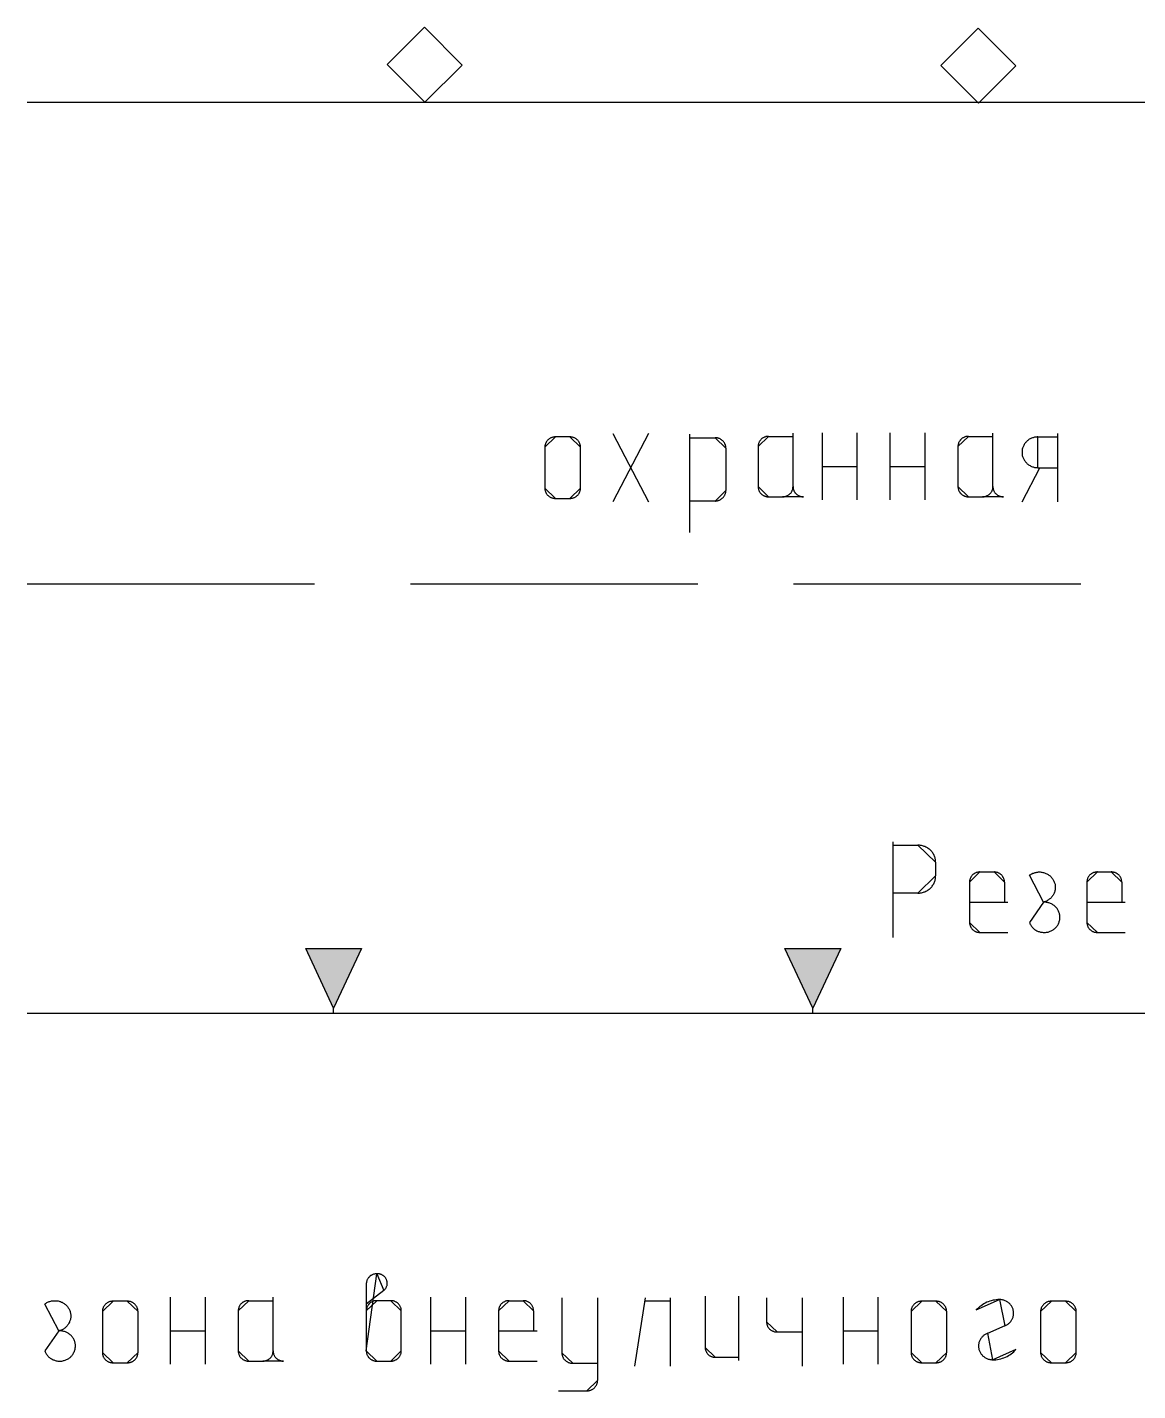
# Model space of a CAD drawing. Extents: x 8646 to 18206, y -17605 to -192.
# Drawn here: x 11103.33 to 11111.62, y -9034.68 to -9024.51 of the extents above; entities that cross this region are included whole.
import ezdxf

# ---------------------------------------------------------------- set-up
doc = ezdxf.new("R2010")
doc.units = 0
doc.layers.get('0').update_dxf_attribs({"linetype": 'CONTINUOUS'})

msp = doc.modelspace()

# ---------------------------------------------------------------- hatches: boundary and pattern name
at = {"linetype": 'CONTINUOUS'}
for points in [[(11105.62, -9031.822), (11105.412, -9031.376), (11105.828, -9031.376)], [(11109.196, -9031.822), (11108.987, -9031.376), (11109.404, -9031.376)]]:
    msp.add_hatch(color=8, dxfattribs=at).paths.add_polyline_path(points)

# ---------------------------------------------------------------- linework, layer by layer
at = {"color": 8, "linetype": 'CONTINUOUS'}
for p, q in [((11106.298, -9024.505), (11106.019, -9024.784)), ((11106.579, -9024.787), (11106.298, -9024.505)), ((11110.429, -9024.512), (11110.151, -9024.791)), ((11110.711, -9024.794), (11110.429, -9024.512)), ((11106.019, -9024.784), (11106.301, -9025.065)), ((11106.301, -9025.065), (11106.579, -9024.787)), ((11110.151, -9024.791), (11110.432, -9025.072)), ((11110.432, -9025.072), (11110.711, -9024.794)), ((11103.335, -9025.065), (11121.954, -9025.065)), ((11107.382, -9027.561), (11107.276, -9027.561)), ((11107.969, -9027.535), (11107.703, -9028.046)), ((11107.703, -9027.535), (11107.969, -9028.046)), ((11108.275, -9027.541), (11108.275, -9028.274)), ((11108.275, -9027.567), (11108.466, -9027.567)), ((11108.787, -9027.632), (11108.787, -9027.932)), ((11108.865, -9027.557), (11109.048, -9027.557)), ((11109.048, -9027.932), (11109.048, -9027.532)), ((11109.265, -9027.531), (11109.265, -9028.031)), ((11109.524, -9027.531), (11109.524, -9028.031)), ((11109.771, -9027.531), (11109.771, -9028.031)), ((11110.031, -9027.531), (11110.031, -9028.031)), ((11110.278, -9027.632), (11110.278, -9027.932)), ((11110.356, -9027.557), (11110.539, -9027.557)), ((11110.539, -9027.932), (11110.539, -9027.532)), ((11110.875, -9027.561), (11111.02, -9027.561)), ((11111.021, -9027.535), (11111.021, -9028.046)), ((11107.196, -9027.637), (11107.196, -9027.944)), ((11107.462, -9027.944), (11107.462, -9027.637)), ((11108.547, -9027.646), (11108.547, -9027.96)), ((11109.265, -9027.781), (11109.524, -9027.781)), ((11109.771, -9027.781), (11110.031, -9027.781)), ((11110.756, -9028.046), (11110.889, -9027.791)), ((11110.874, -9027.791), (11111.022, -9027.791)), ((11107.276, -9028.02), (11107.382, -9028.02)), ((11108.466, -9028.039), (11108.275, -9028.039)), ((11108.865, -9028.008), (11108.969, -9028.008)), ((11110.356, -9028.008), (11110.461, -9028.008)), ((11103.335, -9028.657), (11105.478, -9028.657)), ((11106.193, -9028.657), (11108.337, -9028.657)), ((11109.051, -9028.657), (11111.195, -9028.657)), ((11109.793, -9030.581), (11109.793, -9031.295)), ((11109.793, -9030.606), (11109.978, -9030.606)), ((11110.111, -9030.734), (11110.111, -9030.836)), ((11110.364, -9030.881), (11110.364, -9031.182)), ((11110.442, -9030.806), (11110.547, -9030.806)), ((11110.625, -9030.881), (11110.625, -9031.032)), ((11111.24, -9030.881), (11111.24, -9031.182)), ((11111.318, -9030.806), (11111.422, -9030.806)), ((11111.5, -9030.881), (11111.5, -9031.032)), ((11109.978, -9030.964), (11109.793, -9030.964)), ((11110.364, -9031.032), (11110.651, -9031.032)), ((11111.24, -9031.032), (11111.526, -9031.032)), ((11110.442, -9031.257), (11110.651, -9031.257)), ((11111.318, -9031.257), (11111.526, -9031.257)), ((11105.62, -9031.822), (11105.412, -9031.376)), ((11105.412, -9031.376), (11105.828, -9031.376)), ((11105.828, -9031.376), (11105.62, -9031.822)), ((11108.987, -9031.376), (11109.404, -9031.376)), ((11109.196, -9031.822), (11108.987, -9031.376)), ((11109.404, -9031.376), (11109.196, -9031.822)), ((11103.335, -9031.858), (11121.954, -9031.858)), ((11105.62, -9031.858), (11105.62, -9031.822)), ((11109.196, -9031.858), (11109.196, -9031.822)), ((11105.994, -9033.928), (11105.864, -9034.029)), ((11104.081, -9034.008), (11103.975, -9034.008)), ((11104.402, -9033.978), (11104.402, -9034.478)), ((11104.662, -9033.978), (11104.662, -9034.478)), ((11104.987, -9034.004), (11105.169, -9034.004)), ((11105.169, -9034.379), (11105.169, -9033.978)), ((11106.047, -9034.004), (11105.942, -9034.004)), ((11106.344, -9033.978), (11106.344, -9034.478)), ((11106.604, -9033.978), (11106.604, -9034.478)), ((11106.929, -9034.004), (11107.034, -9034.004)), ((11107.324, -9033.983), (11107.324, -9034.393)), ((11107.59, -9033.983), (11107.59, -9034.598)), ((11107.945, -9033.982), (11107.865, -9034.492)), ((11108.131, -9034.008), (11107.945, -9034.008)), ((11108.131, -9033.982), (11108.131, -9034.492)), ((11108.392, -9033.97), (11108.392, -9034.354)), ((11108.642, -9033.97), (11108.642, -9034.45)), ((11108.85, -9033.982), (11108.85, -9034.161)), ((11109.115, -9033.982), (11109.115, -9034.493)), ((11109.421, -9033.978), (11109.421, -9034.478)), ((11109.681, -9033.978), (11109.681, -9034.478)), ((11110.114, -9034.008), (11110.008, -9034.008)), ((11111.081, -9034.008), (11110.975, -9034.008)), ((11103.895, -9034.084), (11103.895, -9034.39)), ((11104.161, -9034.39), (11104.161, -9034.084)), ((11104.909, -9034.079), (11104.909, -9034.379)), ((11106.125, -9034.379), (11106.125, -9034.079)), ((11106.851, -9034.079), (11106.851, -9034.379)), ((11107.112, -9034.079), (11107.112, -9034.229)), ((11109.928, -9034.084), (11109.928, -9034.39)), ((11110.194, -9034.39), (11110.194, -9034.084)), ((11110.895, -9034.084), (11110.895, -9034.39)), ((11111.16, -9034.39), (11111.16, -9034.084)), ((11104.402, -9034.228), (11104.662, -9034.228)), ((11106.344, -9034.228), (11106.604, -9034.228)), ((11106.851, -9034.229), (11107.138, -9034.229)), ((11108.929, -9034.237), (11109.115, -9034.237)), ((11109.421, -9034.228), (11109.681, -9034.228)), ((11110.632, -9034.189), (11110.493, -9034.251)), ((11108.467, -9034.426), (11108.642, -9034.426)), ((11103.975, -9034.467), (11104.081, -9034.467)), ((11104.987, -9034.454), (11105.091, -9034.454)), ((11105.942, -9034.454), (11106.047, -9034.454)), ((11106.929, -9034.454), (11107.138, -9034.454)), ((11107.404, -9034.47), (11107.59, -9034.47)), ((11110.008, -9034.467), (11110.114, -9034.467)), ((11110.975, -9034.467), (11111.081, -9034.467)), ((11107.297, -9034.675), (11107.51, -9034.675))]:
    msp.add_line(p, q, dxfattribs=at)
at = {"color": 8, "linetype": 'CONTINUOUS', "flags": 128}
for points in [[(11107.276, -9027.561), (11107.272, -9027.561), (11107.268, -9027.561), (11107.264, -9027.562), (11107.259, -9027.563), (11107.255, -9027.564), (11107.251, -9027.565), (11107.247, -9027.566), (11107.244, -9027.568), (11107.24, -9027.569), (11107.236, -9027.571), (11107.233, -9027.573), (11107.229, -9027.575), (11107.226, -9027.578), (11107.223, -9027.581), (11107.22, -9027.583), (11107.217, -9027.586), (11107.214, -9027.589), (11107.212, -9027.592), (11107.209, -9027.596), (11107.207, -9027.599), (11107.205, -9027.603), (11107.203, -9027.606), (11107.202, -9027.61), (11107.2, -9027.614), (11107.199, -9027.618), (11107.198, -9027.622), (11107.197, -9027.625), (11107.197, -9027.629), (11107.197, -9027.633), (11107.196, -9027.637)], [(11107.462, -9027.637), (11107.462, -9027.633), (11107.461, -9027.629), (11107.461, -9027.625), (11107.46, -9027.622), (11107.459, -9027.618), (11107.458, -9027.614), (11107.456, -9027.61), (11107.455, -9027.606), (11107.453, -9027.603), (11107.451, -9027.599), (11107.449, -9027.596), (11107.447, -9027.592), (11107.444, -9027.589), (11107.441, -9027.586), (11107.438, -9027.583), (11107.435, -9027.581), (11107.432, -9027.578), (11107.429, -9027.575), (11107.426, -9027.573), (11107.422, -9027.571), (11107.418, -9027.569), (11107.415, -9027.568), (11107.411, -9027.566), (11107.407, -9027.565), (11107.403, -9027.564), (11107.399, -9027.563), (11107.395, -9027.562), (11107.39, -9027.561), (11107.386, -9027.561), (11107.382, -9027.561)], [(11108.547, -9027.646), (11108.547, -9027.642), (11108.547, -9027.637), (11108.546, -9027.633), (11108.546, -9027.629), (11108.545, -9027.625), (11108.543, -9027.621), (11108.542, -9027.618), (11108.54, -9027.614), (11108.538, -9027.61), (11108.536, -9027.606), (11108.534, -9027.603), (11108.532, -9027.599), (11108.529, -9027.596), (11108.526, -9027.593), (11108.523, -9027.59), (11108.52, -9027.587), (11108.517, -9027.585), (11108.514, -9027.582), (11108.51, -9027.58), (11108.506, -9027.578), (11108.503, -9027.576), (11108.499, -9027.574), (11108.495, -9027.572), (11108.491, -9027.571), (11108.487, -9027.57), (11108.483, -9027.569), (11108.478, -9027.568), (11108.474, -9027.567), (11108.47, -9027.567), (11108.466, -9027.567)], [(11108.865, -9027.557), (11108.861, -9027.557), (11108.857, -9027.557), (11108.853, -9027.558), (11108.849, -9027.558), (11108.845, -9027.559), (11108.841, -9027.56), (11108.837, -9027.562), (11108.833, -9027.563), (11108.83, -9027.565), (11108.826, -9027.567), (11108.823, -9027.569), (11108.819, -9027.571), (11108.816, -9027.573), (11108.813, -9027.576), (11108.81, -9027.579), (11108.807, -9027.582), (11108.804, -9027.585), (11108.802, -9027.588), (11108.8, -9027.591), (11108.797, -9027.594), (11108.795, -9027.598), (11108.794, -9027.601), (11108.792, -9027.605), (11108.791, -9027.609), (11108.79, -9027.612), (11108.789, -9027.616), (11108.788, -9027.62), (11108.787, -9027.624), (11108.787, -9027.628), (11108.787, -9027.632)], [(11110.356, -9027.557), (11110.352, -9027.557), (11110.348, -9027.557), (11110.344, -9027.558), (11110.34, -9027.558), (11110.336, -9027.559), (11110.332, -9027.56), (11110.328, -9027.562), (11110.325, -9027.563), (11110.321, -9027.565), (11110.317, -9027.567), (11110.314, -9027.569), (11110.31, -9027.571), (11110.307, -9027.573), (11110.304, -9027.576), (11110.301, -9027.579), (11110.298, -9027.582), (11110.296, -9027.585), (11110.293, -9027.588), (11110.291, -9027.591), (11110.289, -9027.594), (11110.287, -9027.598), (11110.285, -9027.601), (11110.283, -9027.605), (11110.282, -9027.609), (11110.281, -9027.612), (11110.28, -9027.616), (11110.279, -9027.62), (11110.279, -9027.624), (11110.278, -9027.628), (11110.278, -9027.632)], [(11110.875, -9027.561), (11110.869, -9027.561), (11110.863, -9027.562), (11110.857, -9027.562), (11110.85, -9027.563), (11110.844, -9027.565), (11110.838, -9027.567), (11110.833, -9027.569), (11110.827, -9027.571), (11110.821, -9027.573), (11110.816, -9027.576), (11110.81, -9027.579), (11110.805, -9027.583), (11110.8, -9027.587), (11110.795, -9027.59), (11110.791, -9027.595), (11110.786, -9027.599), (11110.782, -9027.603), (11110.779, -9027.608), (11110.775, -9027.613), (11110.772, -9027.618), (11110.769, -9027.624), (11110.766, -9027.629), (11110.764, -9027.635), (11110.762, -9027.64), (11110.76, -9027.646), (11110.758, -9027.652), (11110.757, -9027.658), (11110.756, -9027.664), (11110.756, -9027.67), (11110.756, -9027.676), (11110.756, -9027.682), (11110.756, -9027.688), (11110.757, -9027.694), (11110.758, -9027.7), (11110.76, -9027.706), (11110.762, -9027.711), (11110.764, -9027.717), (11110.766, -9027.722), (11110.769, -9027.728), (11110.772, -9027.733), (11110.775, -9027.738), (11110.779, -9027.743), (11110.782, -9027.748), (11110.786, -9027.753), (11110.791, -9027.757), (11110.795, -9027.761), (11110.8, -9027.765), (11110.805, -9027.769), (11110.81, -9027.772), (11110.816, -9027.775), (11110.821, -9027.778), (11110.827, -9027.781), (11110.833, -9027.783), (11110.838, -9027.785), (11110.844, -9027.787), (11110.85, -9027.788), (11110.857, -9027.789), (11110.863, -9027.79), (11110.869, -9027.79), (11110.875, -9027.791)], [(11108.787, -9027.932), (11108.787, -9027.936), (11108.787, -9027.94), (11108.788, -9027.944), (11108.789, -9027.948), (11108.79, -9027.952), (11108.791, -9027.956), (11108.792, -9027.959), (11108.794, -9027.963), (11108.795, -9027.967), (11108.797, -9027.97), (11108.8, -9027.973), (11108.802, -9027.977), (11108.804, -9027.98), (11108.807, -9027.983), (11108.81, -9027.986), (11108.813, -9027.988), (11108.816, -9027.991), (11108.819, -9027.993), (11108.823, -9027.995), (11108.826, -9027.998), (11108.83, -9027.999), (11108.833, -9028.001), (11108.837, -9028.003), (11108.841, -9028.004), (11108.845, -9028.005), (11108.849, -9028.006), (11108.853, -9028.007), (11108.857, -9028.007), (11108.861, -9028.008), (11108.865, -9028.008)], [(11108.969, -9028.008), (11108.973, -9028.008), (11108.978, -9028.007), (11108.982, -9028.007), (11108.986, -9028.006), (11108.99, -9028.005), (11108.994, -9028.004), (11108.997, -9028.003), (11109.001, -9028.001), (11109.005, -9027.999), (11109.008, -9027.998), (11109.012, -9027.995), (11109.015, -9027.993), (11109.018, -9027.991), (11109.022, -9027.988), (11109.025, -9027.986), (11109.027, -9027.983), (11109.03, -9027.98), (11109.033, -9027.977), (11109.035, -9027.973), (11109.037, -9027.97), (11109.039, -9027.967), (11109.041, -9027.963), (11109.042, -9027.959), (11109.044, -9027.956), (11109.045, -9027.952), (11109.046, -9027.948), (11109.047, -9027.944), (11109.047, -9027.94), (11109.047, -9027.936), (11109.048, -9027.932), (11109.048, -9027.936), (11109.048, -9027.94), (11109.048, -9027.944), (11109.049, -9027.948), (11109.05, -9027.952), (11109.051, -9027.956), (11109.053, -9027.959), (11109.054, -9027.963), (11109.056, -9027.967), (11109.058, -9027.97), (11109.06, -9027.973), (11109.062, -9027.977), (11109.065, -9027.98), (11109.068, -9027.983), (11109.07, -9027.986), (11109.073, -9027.988), (11109.076, -9027.991), (11109.08, -9027.993), (11109.083, -9027.995), (11109.087, -9027.998), (11109.09, -9027.999), (11109.094, -9028.001), (11109.098, -9028.003), (11109.101, -9028.004), (11109.105, -9028.005), (11109.109, -9028.006), (11109.113, -9028.007), (11109.118, -9028.007), (11109.121, -9028.008), (11109.126, -9028.008)], [(11110.278, -9027.932), (11110.278, -9027.936), (11110.279, -9027.94), (11110.279, -9027.944), (11110.28, -9027.948), (11110.281, -9027.952), (11110.282, -9027.956), (11110.283, -9027.959), (11110.285, -9027.963), (11110.287, -9027.967), (11110.289, -9027.97), (11110.291, -9027.973), (11110.293, -9027.977), (11110.296, -9027.98), (11110.298, -9027.983), (11110.301, -9027.986), (11110.304, -9027.988), (11110.307, -9027.991), (11110.31, -9027.993), (11110.314, -9027.995), (11110.317, -9027.998), (11110.321, -9027.999), (11110.325, -9028.001), (11110.328, -9028.003), (11110.332, -9028.004), (11110.336, -9028.005), (11110.34, -9028.006), (11110.344, -9028.007), (11110.348, -9028.007), (11110.352, -9028.008), (11110.356, -9028.008)], [(11110.461, -9028.008), (11110.465, -9028.008), (11110.469, -9028.007), (11110.473, -9028.007), (11110.477, -9028.006), (11110.481, -9028.005), (11110.485, -9028.004), (11110.489, -9028.003), (11110.492, -9028.001), (11110.496, -9027.999), (11110.5, -9027.998), (11110.503, -9027.995), (11110.507, -9027.993), (11110.51, -9027.991), (11110.513, -9027.988), (11110.516, -9027.986), (11110.519, -9027.983), (11110.521, -9027.98), (11110.524, -9027.977), (11110.526, -9027.973), (11110.528, -9027.97), (11110.53, -9027.967), (11110.532, -9027.963), (11110.534, -9027.959), (11110.535, -9027.956), (11110.536, -9027.952), (11110.537, -9027.948), (11110.538, -9027.944), (11110.538, -9027.94), (11110.539, -9027.936), (11110.539, -9027.932), (11110.539, -9027.936), (11110.539, -9027.94), (11110.54, -9027.944), (11110.541, -9027.948), (11110.541, -9027.952), (11110.543, -9027.956), (11110.544, -9027.959), (11110.545, -9027.963), (11110.547, -9027.967), (11110.549, -9027.97), (11110.551, -9027.973), (11110.554, -9027.977), (11110.556, -9027.98), (11110.559, -9027.983), (11110.562, -9027.986), (11110.565, -9027.988), (11110.568, -9027.991), (11110.571, -9027.993), (11110.574, -9027.995), (11110.578, -9027.998), (11110.581, -9027.999), (11110.585, -9028.001), (11110.589, -9028.003), (11110.593, -9028.004), (11110.597, -9028.005), (11110.601, -9028.006), (11110.605, -9028.007), (11110.609, -9028.007), (11110.613, -9028.008), (11110.617, -9028.008)], [(11107.196, -9027.944), (11107.197, -9027.948), (11107.197, -9027.952), (11107.197, -9027.956), (11107.198, -9027.96), (11107.199, -9027.963), (11107.2, -9027.967), (11107.202, -9027.971), (11107.203, -9027.975), (11107.205, -9027.978), (11107.207, -9027.982), (11107.209, -9027.985), (11107.212, -9027.989), (11107.214, -9027.992), (11107.217, -9027.995), (11107.22, -9027.998), (11107.223, -9028.001), (11107.226, -9028.003), (11107.229, -9028.006), (11107.233, -9028.008), (11107.236, -9028.01), (11107.24, -9028.012), (11107.244, -9028.014), (11107.247, -9028.015), (11107.251, -9028.016), (11107.255, -9028.018), (11107.259, -9028.018), (11107.264, -9028.019), (11107.268, -9028.02), (11107.272, -9028.02), (11107.276, -9028.02)], [(11107.382, -9028.02), (11107.386, -9028.02), (11107.39, -9028.02), (11107.395, -9028.019), (11107.399, -9028.018), (11107.403, -9028.018), (11107.407, -9028.016), (11107.411, -9028.015), (11107.415, -9028.014), (11107.418, -9028.012), (11107.422, -9028.01), (11107.426, -9028.008), (11107.429, -9028.006), (11107.432, -9028.003), (11107.435, -9028.001), (11107.438, -9027.998), (11107.441, -9027.995), (11107.444, -9027.992), (11107.447, -9027.989), (11107.449, -9027.985), (11107.451, -9027.982), (11107.453, -9027.978), (11107.455, -9027.975), (11107.456, -9027.971), (11107.458, -9027.967), (11107.459, -9027.963), (11107.46, -9027.96), (11107.461, -9027.956), (11107.461, -9027.952), (11107.462, -9027.948), (11107.462, -9027.944)], [(11108.466, -9028.039), (11108.47, -9028.039), (11108.474, -9028.038), (11108.478, -9028.038), (11108.483, -9028.037), (11108.487, -9028.036), (11108.491, -9028.035), (11108.495, -9028.033), (11108.499, -9028.032), (11108.503, -9028.03), (11108.506, -9028.028), (11108.51, -9028.026), (11108.514, -9028.024), (11108.517, -9028.021), (11108.52, -9028.018), (11108.523, -9028.016), (11108.526, -9028.013), (11108.529, -9028.01), (11108.532, -9028.006), (11108.534, -9028.003), (11108.536, -9027.999), (11108.538, -9027.996), (11108.54, -9027.992), (11108.542, -9027.988), (11108.543, -9027.984), (11108.545, -9027.98), (11108.546, -9027.976), (11108.546, -9027.972), (11108.547, -9027.968), (11108.547, -9027.964), (11108.547, -9027.96)], [(11110.111, -9030.734), (11110.111, -9030.727), (11110.11, -9030.721), (11110.11, -9030.714), (11110.108, -9030.707), (11110.107, -9030.701), (11110.105, -9030.695), (11110.102, -9030.688), (11110.1, -9030.682), (11110.097, -9030.676), (11110.093, -9030.67), (11110.09, -9030.664), (11110.086, -9030.659), (11110.082, -9030.654), (11110.077, -9030.649), (11110.072, -9030.644), (11110.067, -9030.639), (11110.062, -9030.635), (11110.056, -9030.631), (11110.051, -9030.627), (11110.045, -9030.624), (11110.039, -9030.62), (11110.032, -9030.617), (11110.026, -9030.615), (11110.02, -9030.613), (11110.013, -9030.611), (11110.006, -9030.609), (11109.999, -9030.608), (11109.992, -9030.607), (11109.985, -9030.607), (11109.978, -9030.606)], [(11109.978, -9030.964), (11109.985, -9030.964), (11109.992, -9030.963), (11109.999, -9030.962), (11110.006, -9030.961), (11110.013, -9030.959), (11110.02, -9030.957), (11110.026, -9030.955), (11110.032, -9030.953), (11110.039, -9030.95), (11110.045, -9030.947), (11110.051, -9030.943), (11110.056, -9030.939), (11110.062, -9030.935), (11110.067, -9030.931), (11110.072, -9030.926), (11110.077, -9030.921), (11110.082, -9030.916), (11110.086, -9030.911), (11110.09, -9030.905), (11110.093, -9030.9), (11110.097, -9030.894), (11110.1, -9030.888), (11110.102, -9030.882), (11110.105, -9030.875), (11110.107, -9030.869), (11110.108, -9030.863), (11110.11, -9030.856), (11110.11, -9030.849), (11110.111, -9030.843), (11110.111, -9030.836)], [(11110.442, -9030.806), (11110.438, -9030.806), (11110.434, -9030.807), (11110.43, -9030.807), (11110.426, -9030.808), (11110.422, -9030.809), (11110.418, -9030.81), (11110.414, -9030.811), (11110.411, -9030.813), (11110.407, -9030.815), (11110.403, -9030.816), (11110.4, -9030.819), (11110.397, -9030.821), (11110.393, -9030.823), (11110.39, -9030.826), (11110.387, -9030.828), (11110.384, -9030.831), (11110.382, -9030.834), (11110.379, -9030.837), (11110.377, -9030.841), (11110.375, -9030.844), (11110.373, -9030.847), (11110.371, -9030.851), (11110.37, -9030.855), (11110.368, -9030.858), (11110.367, -9030.862), (11110.366, -9030.866), (11110.365, -9030.87), (11110.365, -9030.874), (11110.364, -9030.877), (11110.364, -9030.881)], [(11110.625, -9030.881), (11110.625, -9030.877), (11110.624, -9030.874), (11110.624, -9030.87), (11110.623, -9030.866), (11110.622, -9030.862), (11110.621, -9030.858), (11110.62, -9030.855), (11110.618, -9030.851), (11110.616, -9030.847), (11110.614, -9030.844), (11110.612, -9030.841), (11110.61, -9030.837), (11110.607, -9030.834), (11110.605, -9030.831), (11110.602, -9030.828), (11110.599, -9030.826), (11110.596, -9030.823), (11110.593, -9030.821), (11110.589, -9030.819), (11110.586, -9030.816), (11110.582, -9030.815), (11110.578, -9030.813), (11110.575, -9030.811), (11110.571, -9030.81), (11110.567, -9030.809), (11110.563, -9030.808), (11110.559, -9030.807), (11110.555, -9030.807), (11110.551, -9030.806), (11110.547, -9030.806)], [(11110.811, -9030.831), (11110.815, -9030.828), (11110.821, -9030.824), (11110.826, -9030.821), (11110.832, -9030.819), (11110.837, -9030.816), (11110.843, -9030.814), (11110.849, -9030.812), (11110.855, -9030.81), (11110.861, -9030.809), (11110.867, -9030.808), (11110.873, -9030.807), (11110.879, -9030.806), (11110.886, -9030.806), (11110.892, -9030.806), (11110.898, -9030.807), (11110.904, -9030.808), (11110.911, -9030.809), (11110.917, -9030.81), (11110.923, -9030.812), (11110.928, -9030.814), (11110.934, -9030.817), (11110.94, -9030.819), (11110.945, -9030.822), (11110.951, -9030.825), (11110.956, -9030.829), (11110.961, -9030.832), (11110.965, -9030.836), (11110.97, -9030.84), (11110.974, -9030.845), (11110.978, -9030.849), (11110.982, -9030.854), (11110.985, -9030.859), (11110.989, -9030.864), (11110.991, -9030.87), (11110.994, -9030.875), (11110.997, -9030.881), (11110.999, -9030.886), (11111, -9030.892), (11111.002, -9030.898), (11111.003, -9030.904), (11111.004, -9030.91), (11111.004, -9030.916), (11111.004, -9030.922), (11111.004, -9030.928), (11111.003, -9030.934), (11111.002, -9030.94), (11111.001, -9030.946), (11111, -9030.951), (11110.998, -9030.957), (11110.996, -9030.963), (11110.993, -9030.968), (11110.991, -9030.974), (11110.988, -9030.979), (11110.984, -9030.984), (11110.981, -9030.989), (11110.977, -9030.994), (11110.973, -9030.998), (11110.968, -9031.003), (11110.964, -9031.007), (11110.959, -9031.01), (11110.954, -9031.014), (11110.949, -9031.017), (11110.944, -9031.021), (11110.938, -9031.023), (11110.932, -9031.026), (11110.927, -9031.028), (11110.921, -9031.03), (11110.915, -9031.032)], [(11111.318, -9030.806), (11111.314, -9030.806), (11111.31, -9030.807), (11111.306, -9030.807), (11111.302, -9030.808), (11111.298, -9030.809), (11111.294, -9030.81), (11111.29, -9030.811), (11111.286, -9030.813), (11111.282, -9030.815), (11111.279, -9030.816), (11111.275, -9030.819), (11111.272, -9030.821), (11111.269, -9030.823), (11111.266, -9030.826), (11111.263, -9030.828), (11111.26, -9030.831), (11111.257, -9030.834), (11111.255, -9030.837), (11111.252, -9030.841), (11111.25, -9030.844), (11111.248, -9030.847), (11111.247, -9030.851), (11111.245, -9030.855), (11111.244, -9030.858), (11111.243, -9030.862), (11111.242, -9030.866), (11111.241, -9030.87), (11111.24, -9030.874), (11111.24, -9030.877), (11111.24, -9030.881)], [(11111.5, -9030.881), (11111.5, -9030.877), (11111.5, -9030.874), (11111.499, -9030.87), (11111.499, -9030.866), (11111.498, -9030.862), (11111.496, -9030.858), (11111.495, -9030.855), (11111.493, -9030.851), (11111.492, -9030.847), (11111.49, -9030.844), (11111.488, -9030.841), (11111.485, -9030.837), (11111.483, -9030.834), (11111.48, -9030.831), (11111.477, -9030.828), (11111.474, -9030.826), (11111.471, -9030.823), (11111.468, -9030.821), (11111.465, -9030.819), (11111.461, -9030.816), (11111.458, -9030.815), (11111.454, -9030.813), (11111.45, -9030.811), (11111.446, -9030.81), (11111.442, -9030.809), (11111.438, -9030.808), (11111.434, -9030.807), (11111.43, -9030.807), (11111.426, -9030.806), (11111.422, -9030.806)], [(11110.811, -9031.182), (11110.813, -9031.188), (11110.815, -9031.193), (11110.818, -9031.198), (11110.821, -9031.203), (11110.825, -9031.208), (11110.828, -9031.213), (11110.832, -9031.218), (11110.836, -9031.222), (11110.841, -9031.227), (11110.845, -9031.231), (11110.85, -9031.234), (11110.855, -9031.238), (11110.86, -9031.241), (11110.866, -9031.244), (11110.871, -9031.247), (11110.877, -9031.249), (11110.883, -9031.251), (11110.889, -9031.253), (11110.894, -9031.254), (11110.901, -9031.256), (11110.907, -9031.256), (11110.913, -9031.257), (11110.919, -9031.257), (11110.925, -9031.257), (11110.931, -9031.257), (11110.938, -9031.256), (11110.944, -9031.255), (11110.95, -9031.254), (11110.956, -9031.252), (11110.962, -9031.251), (11110.967, -9031.248), (11110.973, -9031.246), (11110.978, -9031.243), (11110.984, -9031.24), (11110.989, -9031.237), (11110.994, -9031.233), (11110.999, -9031.229), (11111.003, -9031.225), (11111.007, -9031.221), (11111.011, -9031.217), (11111.015, -9031.212), (11111.019, -9031.207), (11111.022, -9031.202), (11111.025, -9031.197), (11111.028, -9031.192), (11111.03, -9031.186), (11111.032, -9031.18), (11111.034, -9031.175), (11111.036, -9031.169), (11111.037, -9031.163), (11111.038, -9031.157), (11111.038, -9031.151), (11111.039, -9031.145), (11111.038, -9031.139), (11111.038, -9031.134), (11111.037, -9031.128), (11111.036, -9031.122), (11111.035, -9031.116), (11111.033, -9031.11), (11111.031, -9031.105), (11111.029, -9031.099), (11111.026, -9031.094), (11111.023, -9031.088), (11111.02, -9031.083), (11111.017, -9031.079), (11111.013, -9031.074), (11111.009, -9031.069), (11111.005, -9031.065), (11111, -9031.061), (11110.995, -9031.057), (11110.99, -9031.053), (11110.985, -9031.05), (11110.98, -9031.047), (11110.975, -9031.044), (11110.969, -9031.041), (11110.963, -9031.039), (11110.957, -9031.037), (11110.952, -9031.035), (11110.946, -9031.034), (11110.939, -9031.033), (11110.933, -9031.032), (11110.927, -9031.032), (11110.921, -9031.032), (11110.915, -9031.032)], [(11110.364, -9031.182), (11110.364, -9031.186), (11110.365, -9031.19), (11110.365, -9031.194), (11110.366, -9031.198), (11110.367, -9031.201), (11110.368, -9031.205), (11110.37, -9031.209), (11110.371, -9031.213), (11110.373, -9031.216), (11110.375, -9031.22), (11110.377, -9031.223), (11110.379, -9031.226), (11110.382, -9031.229), (11110.384, -9031.232), (11110.387, -9031.235), (11110.39, -9031.238), (11110.393, -9031.24), (11110.397, -9031.243), (11110.4, -9031.245), (11110.403, -9031.247), (11110.407, -9031.249), (11110.411, -9031.251), (11110.414, -9031.252), (11110.418, -9031.254), (11110.422, -9031.255), (11110.426, -9031.256), (11110.43, -9031.256), (11110.434, -9031.257), (11110.438, -9031.257), (11110.442, -9031.257)], [(11111.24, -9031.182), (11111.24, -9031.186), (11111.24, -9031.19), (11111.241, -9031.194), (11111.242, -9031.198), (11111.243, -9031.201), (11111.244, -9031.205), (11111.245, -9031.209), (11111.247, -9031.213), (11111.248, -9031.216), (11111.25, -9031.22), (11111.252, -9031.223), (11111.255, -9031.226), (11111.257, -9031.229), (11111.26, -9031.232), (11111.263, -9031.235), (11111.266, -9031.238), (11111.269, -9031.24), (11111.272, -9031.243), (11111.275, -9031.245), (11111.279, -9031.247), (11111.282, -9031.249), (11111.286, -9031.251), (11111.29, -9031.252), (11111.294, -9031.254), (11111.298, -9031.255), (11111.302, -9031.256), (11111.306, -9031.256), (11111.31, -9031.257), (11111.314, -9031.257), (11111.318, -9031.257)], [(11105.942, -9033.803), (11105.938, -9033.803), (11105.934, -9033.804), (11105.93, -9033.804), (11105.926, -9033.805), (11105.922, -9033.806), (11105.918, -9033.807), (11105.914, -9033.808), (11105.911, -9033.81), (11105.907, -9033.811), (11105.903, -9033.813), (11105.9, -9033.815), (11105.896, -9033.817), (11105.893, -9033.82), (11105.89, -9033.822), (11105.887, -9033.825), (11105.884, -9033.828), (11105.882, -9033.831), (11105.879, -9033.834), (11105.877, -9033.837), (11105.875, -9033.841), (11105.873, -9033.844), (11105.871, -9033.848), (11105.869, -9033.851), (11105.868, -9033.855), (11105.867, -9033.859), (11105.866, -9033.863), (11105.865, -9033.866), (11105.865, -9033.87), (11105.864, -9033.874), (11105.864, -9033.878), (11105.864, -9034.379)], [(11105.994, -9033.928), (11105.997, -9033.926), (11106, -9033.923), (11106.003, -9033.92), (11106.005, -9033.917), (11106.008, -9033.914), (11106.01, -9033.911), (11106.012, -9033.908), (11106.013, -9033.905), (11106.015, -9033.901), (11106.016, -9033.898), (11106.018, -9033.894), (11106.019, -9033.89), (11106.019, -9033.887), (11106.02, -9033.883), (11106.02, -9033.879), (11106.021, -9033.875), (11106.021, -9033.872), (11106.02, -9033.868), (11106.02, -9033.864), (11106.019, -9033.86), (11106.018, -9033.857), (11106.017, -9033.853), (11106.016, -9033.849), (11106.015, -9033.846), (11106.013, -9033.843), (11106.011, -9033.839), (11106.009, -9033.836), (11106.007, -9033.833), (11106.004, -9033.83), (11106.002, -9033.827), (11105.999, -9033.824), (11105.996, -9033.822), (11105.993, -9033.819), (11105.99, -9033.817), (11105.987, -9033.815), (11105.984, -9033.813), (11105.98, -9033.811), (11105.977, -9033.809), (11105.973, -9033.808), (11105.969, -9033.806), (11105.966, -9033.805), (11105.962, -9033.804), (11105.958, -9033.804), (11105.954, -9033.803), (11105.95, -9033.803), (11105.946, -9033.803), (11105.942, -9033.803)], [(11103.466, -9034.029), (11103.471, -9034.025), (11103.476, -9034.022), (11103.481, -9034.018), (11103.487, -9034.016), (11103.493, -9034.013), (11103.498, -9034.011), (11103.504, -9034.009), (11103.51, -9034.007), (11103.516, -9034.006), (11103.522, -9034.005), (11103.529, -9034.004), (11103.535, -9034.004), (11103.541, -9034.004), (11103.547, -9034.004), (11103.554, -9034.004), (11103.56, -9034.005), (11103.566, -9034.006), (11103.572, -9034.008), (11103.578, -9034.009), (11103.584, -9034.011), (11103.59, -9034.014), (11103.595, -9034.016), (11103.601, -9034.019), (11103.606, -9034.022), (11103.611, -9034.026), (11103.616, -9034.03), (11103.621, -9034.033), (11103.625, -9034.038), (11103.629, -9034.042), (11103.634, -9034.047), (11103.637, -9034.051), (11103.641, -9034.056), (11103.644, -9034.062), (11103.647, -9034.067), (11103.65, -9034.072), (11103.652, -9034.078), (11103.654, -9034.084), (11103.656, -9034.089), (11103.657, -9034.095), (11103.658, -9034.101), (11103.659, -9034.107), (11103.659, -9034.113), (11103.659, -9034.119), (11103.659, -9034.125), (11103.659, -9034.131), (11103.658, -9034.137), (11103.657, -9034.143), (11103.655, -9034.149), (11103.653, -9034.154), (11103.651, -9034.16), (11103.649, -9034.165), (11103.646, -9034.171), (11103.643, -9034.176), (11103.64, -9034.181), (11103.636, -9034.186), (11103.632, -9034.191), (11103.628, -9034.196), (11103.624, -9034.2), (11103.619, -9034.204), (11103.615, -9034.208), (11103.61, -9034.211), (11103.604, -9034.215), (11103.599, -9034.218), (11103.594, -9034.221), (11103.588, -9034.223), (11103.582, -9034.225), (11103.576, -9034.227), (11103.57, -9034.229)], [(11103.975, -9034.008), (11103.971, -9034.008), (11103.966, -9034.008), (11103.962, -9034.009), (11103.958, -9034.009), (11103.954, -9034.01), (11103.95, -9034.011), (11103.946, -9034.013), (11103.942, -9034.014), (11103.939, -9034.016), (11103.935, -9034.018), (11103.931, -9034.02), (11103.928, -9034.022), (11103.925, -9034.025), (11103.922, -9034.027), (11103.919, -9034.03), (11103.916, -9034.033), (11103.913, -9034.036), (11103.91, -9034.039), (11103.908, -9034.043), (11103.906, -9034.046), (11103.904, -9034.049), (11103.902, -9034.053), (11103.901, -9034.057), (11103.899, -9034.061), (11103.898, -9034.064), (11103.897, -9034.068), (11103.896, -9034.072), (11103.896, -9034.076), (11103.895, -9034.08), (11103.895, -9034.084)], [(11104.161, -9034.084), (11104.16, -9034.08), (11104.16, -9034.076), (11104.16, -9034.072), (11104.159, -9034.068), (11104.158, -9034.064), (11104.157, -9034.061), (11104.155, -9034.057), (11104.154, -9034.053), (11104.152, -9034.049), (11104.15, -9034.046), (11104.148, -9034.043), (11104.145, -9034.039), (11104.143, -9034.036), (11104.14, -9034.033), (11104.137, -9034.03), (11104.134, -9034.027), (11104.131, -9034.025), (11104.128, -9034.022), (11104.124, -9034.02), (11104.121, -9034.018), (11104.117, -9034.016), (11104.113, -9034.014), (11104.11, -9034.013), (11104.106, -9034.011), (11104.102, -9034.01), (11104.098, -9034.009), (11104.093, -9034.009), (11104.089, -9034.008), (11104.085, -9034.008), (11104.081, -9034.008)], [(11104.987, -9034.004), (11104.983, -9034.004), (11104.979, -9034.004), (11104.975, -9034.004), (11104.971, -9034.005), (11104.967, -9034.006), (11104.963, -9034.007), (11104.959, -9034.008), (11104.955, -9034.01), (11104.951, -9034.012), (11104.948, -9034.014), (11104.944, -9034.016), (11104.941, -9034.018), (11104.938, -9034.02), (11104.935, -9034.023), (11104.932, -9034.026), (11104.929, -9034.028), (11104.926, -9034.031), (11104.924, -9034.034), (11104.921, -9034.038), (11104.919, -9034.041), (11104.917, -9034.045), (11104.916, -9034.048), (11104.914, -9034.052), (11104.913, -9034.055), (11104.912, -9034.059), (11104.911, -9034.063), (11104.91, -9034.067), (11104.909, -9034.071), (11104.909, -9034.075), (11104.909, -9034.079)], [(11105.942, -9034.004), (11105.938, -9034.004), (11105.934, -9034.004), (11105.93, -9034.004), (11105.926, -9034.005), (11105.922, -9034.006), (11105.918, -9034.007), (11105.914, -9034.008), (11105.911, -9034.01), (11105.907, -9034.012), (11105.903, -9034.014), (11105.9, -9034.016), (11105.896, -9034.018), (11105.893, -9034.02), (11105.89, -9034.023), (11105.887, -9034.026), (11105.884, -9034.028), (11105.882, -9034.031), (11105.879, -9034.034), (11105.877, -9034.038), (11105.875, -9034.041), (11105.873, -9034.045), (11105.871, -9034.048), (11105.869, -9034.052), (11105.868, -9034.055), (11105.867, -9034.059), (11105.866, -9034.063), (11105.865, -9034.067), (11105.865, -9034.071), (11105.864, -9034.075), (11105.864, -9034.079)], [(11106.125, -9034.079), (11106.125, -9034.075), (11106.124, -9034.071), (11106.124, -9034.067), (11106.123, -9034.063), (11106.122, -9034.059), (11106.121, -9034.055), (11106.119, -9034.052), (11106.118, -9034.048), (11106.116, -9034.045), (11106.114, -9034.041), (11106.112, -9034.038), (11106.11, -9034.034), (11106.107, -9034.031), (11106.105, -9034.028), (11106.102, -9034.026), (11106.099, -9034.023), (11106.096, -9034.02), (11106.092, -9034.018), (11106.089, -9034.016), (11106.086, -9034.014), (11106.082, -9034.012), (11106.078, -9034.01), (11106.075, -9034.008), (11106.071, -9034.007), (11106.067, -9034.006), (11106.063, -9034.005), (11106.059, -9034.004), (11106.055, -9034.004), (11106.051, -9034.004), (11106.047, -9034.004)], [(11106.929, -9034.004), (11106.925, -9034.004), (11106.921, -9034.004), (11106.917, -9034.004), (11106.913, -9034.005), (11106.909, -9034.006), (11106.905, -9034.007), (11106.901, -9034.008), (11106.898, -9034.01), (11106.894, -9034.012), (11106.89, -9034.014), (11106.887, -9034.016), (11106.883, -9034.018), (11106.88, -9034.02), (11106.877, -9034.023), (11106.874, -9034.026), (11106.871, -9034.028), (11106.869, -9034.031), (11106.866, -9034.034), (11106.864, -9034.038), (11106.862, -9034.041), (11106.86, -9034.045), (11106.858, -9034.048), (11106.856, -9034.052), (11106.855, -9034.055), (11106.854, -9034.059), (11106.853, -9034.063), (11106.852, -9034.067), (11106.852, -9034.071), (11106.851, -9034.075), (11106.851, -9034.079)], [(11107.112, -9034.079), (11107.112, -9034.075), (11107.111, -9034.071), (11107.111, -9034.067), (11107.11, -9034.063), (11107.109, -9034.059), (11107.108, -9034.055), (11107.107, -9034.052), (11107.105, -9034.048), (11107.103, -9034.045), (11107.101, -9034.041), (11107.099, -9034.038), (11107.097, -9034.034), (11107.094, -9034.031), (11107.092, -9034.028), (11107.089, -9034.026), (11107.086, -9034.023), (11107.083, -9034.02), (11107.08, -9034.018), (11107.076, -9034.016), (11107.073, -9034.014), (11107.069, -9034.012), (11107.065, -9034.01), (11107.062, -9034.008), (11107.058, -9034.007), (11107.054, -9034.006), (11107.05, -9034.005), (11107.046, -9034.004), (11107.042, -9034.004), (11107.038, -9034.004), (11107.034, -9034.004)], [(11110.008, -9034.008), (11110.004, -9034.008), (11109.999, -9034.008), (11109.995, -9034.009), (11109.991, -9034.009), (11109.987, -9034.01), (11109.983, -9034.011), (11109.979, -9034.013), (11109.975, -9034.014), (11109.972, -9034.016), (11109.968, -9034.018), (11109.964, -9034.02), (11109.961, -9034.022), (11109.958, -9034.025), (11109.954, -9034.027), (11109.951, -9034.03), (11109.949, -9034.033), (11109.946, -9034.036), (11109.943, -9034.039), (11109.941, -9034.043), (11109.939, -9034.046), (11109.937, -9034.049), (11109.935, -9034.053), (11109.933, -9034.057), (11109.932, -9034.061), (11109.931, -9034.064), (11109.93, -9034.068), (11109.929, -9034.072), (11109.929, -9034.076), (11109.928, -9034.08), (11109.928, -9034.084)], [(11110.194, -9034.084), (11110.193, -9034.08), (11110.193, -9034.076), (11110.193, -9034.072), (11110.192, -9034.068), (11110.191, -9034.064), (11110.19, -9034.061), (11110.188, -9034.057), (11110.187, -9034.053), (11110.185, -9034.049), (11110.183, -9034.046), (11110.181, -9034.043), (11110.178, -9034.039), (11110.176, -9034.036), (11110.173, -9034.033), (11110.17, -9034.03), (11110.167, -9034.027), (11110.164, -9034.025), (11110.161, -9034.022), (11110.157, -9034.02), (11110.154, -9034.018), (11110.15, -9034.016), (11110.146, -9034.014), (11110.142, -9034.013), (11110.139, -9034.011), (11110.135, -9034.01), (11110.13, -9034.009), (11110.126, -9034.009), (11110.122, -9034.008), (11110.118, -9034.008), (11110.114, -9034.008)], [(11110.589, -9033.996), (11110.576, -9033.996), (11110.564, -9033.997), (11110.552, -9033.999), (11110.54, -9034.001), (11110.527, -9034.004), (11110.516, -9034.008), (11110.504, -9034.012), (11110.493, -9034.016), (11110.482, -9034.022), (11110.471, -9034.027), (11110.46, -9034.034), (11110.45, -9034.041), (11110.441, -9034.048), (11110.431, -9034.056), (11110.423, -9034.064), (11110.414, -9034.073)], [(11110.628, -9034.191), (11110.633, -9034.189), (11110.638, -9034.186), (11110.643, -9034.184), (11110.647, -9034.181), (11110.652, -9034.178), (11110.656, -9034.174), (11110.66, -9034.171), (11110.664, -9034.167), (11110.668, -9034.163), (11110.672, -9034.159), (11110.675, -9034.155), (11110.678, -9034.15), (11110.681, -9034.145), (11110.683, -9034.141), (11110.685, -9034.136), (11110.688, -9034.131), (11110.689, -9034.126), (11110.691, -9034.12), (11110.692, -9034.115), (11110.693, -9034.11), (11110.693, -9034.104), (11110.693, -9034.099), (11110.693, -9034.094), (11110.693, -9034.088), (11110.692, -9034.083), (11110.691, -9034.078), (11110.69, -9034.073), (11110.689, -9034.067), (11110.687, -9034.062), (11110.685, -9034.057), (11110.683, -9034.052), (11110.68, -9034.048), (11110.677, -9034.043), (11110.674, -9034.039), (11110.671, -9034.034), (11110.667, -9034.03), (11110.663, -9034.026), (11110.659, -9034.022), (11110.655, -9034.019), (11110.651, -9034.016), (11110.646, -9034.013), (11110.641, -9034.01), (11110.637, -9034.007), (11110.631, -9034.005), (11110.626, -9034.003), (11110.621, -9034.001), (11110.616, -9033.999), (11110.61, -9033.998), (11110.605, -9033.997), (11110.599, -9033.996), (11110.594, -9033.996), (11110.588, -9033.996)], [(11110.975, -9034.008), (11110.97, -9034.008), (11110.966, -9034.008), (11110.962, -9034.009), (11110.958, -9034.009), (11110.954, -9034.01), (11110.95, -9034.011), (11110.946, -9034.013), (11110.942, -9034.014), (11110.938, -9034.016), (11110.935, -9034.018), (11110.931, -9034.02), (11110.928, -9034.022), (11110.925, -9034.025), (11110.921, -9034.027), (11110.918, -9034.03), (11110.915, -9034.033), (11110.913, -9034.036), (11110.91, -9034.039), (11110.908, -9034.043), (11110.906, -9034.046), (11110.904, -9034.049), (11110.902, -9034.053), (11110.9, -9034.057), (11110.899, -9034.061), (11110.898, -9034.064), (11110.897, -9034.068), (11110.896, -9034.072), (11110.895, -9034.076), (11110.895, -9034.08), (11110.895, -9034.084)], [(11111.16, -9034.084), (11111.16, -9034.08), (11111.16, -9034.076), (11111.159, -9034.072), (11111.159, -9034.068), (11111.158, -9034.064), (11111.156, -9034.061), (11111.155, -9034.057), (11111.153, -9034.053), (11111.152, -9034.049), (11111.15, -9034.046), (11111.148, -9034.043), (11111.145, -9034.039), (11111.143, -9034.036), (11111.14, -9034.033), (11111.137, -9034.03), (11111.134, -9034.027), (11111.131, -9034.025), (11111.128, -9034.022), (11111.124, -9034.02), (11111.121, -9034.018), (11111.117, -9034.016), (11111.113, -9034.014), (11111.109, -9034.013), (11111.105, -9034.011), (11111.101, -9034.01), (11111.097, -9034.009), (11111.093, -9034.009), (11111.089, -9034.008), (11111.085, -9034.008), (11111.081, -9034.008)], [(11103.466, -9034.379), (11103.468, -9034.385), (11103.471, -9034.39), (11103.474, -9034.396), (11103.477, -9034.401), (11103.48, -9034.406), (11103.484, -9034.411), (11103.488, -9034.415), (11103.492, -9034.42), (11103.496, -9034.424), (11103.501, -9034.428), (11103.505, -9034.432), (11103.51, -9034.435), (11103.516, -9034.438), (11103.521, -9034.441), (11103.527, -9034.444), (11103.532, -9034.446), (11103.538, -9034.448), (11103.544, -9034.45), (11103.55, -9034.452), (11103.556, -9034.453), (11103.562, -9034.454), (11103.568, -9034.454), (11103.574, -9034.455), (11103.581, -9034.455), (11103.587, -9034.454), (11103.593, -9034.454), (11103.599, -9034.453), (11103.605, -9034.451), (11103.611, -9034.45), (11103.617, -9034.448), (11103.623, -9034.446), (11103.628, -9034.443), (11103.634, -9034.44), (11103.639, -9034.437), (11103.644, -9034.434), (11103.649, -9034.43), (11103.654, -9034.427), (11103.659, -9034.423), (11103.663, -9034.418), (11103.667, -9034.414), (11103.671, -9034.409), (11103.674, -9034.404), (11103.678, -9034.399), (11103.681, -9034.394), (11103.683, -9034.389), (11103.686, -9034.383), (11103.688, -9034.378), (11103.69, -9034.372), (11103.691, -9034.366), (11103.692, -9034.36), (11103.693, -9034.355), (11103.694, -9034.349), (11103.694, -9034.343), (11103.694, -9034.337), (11103.694, -9034.331), (11103.693, -9034.325), (11103.692, -9034.319), (11103.69, -9034.313), (11103.689, -9034.307), (11103.686, -9034.302), (11103.684, -9034.296), (11103.682, -9034.291), (11103.679, -9034.286), (11103.675, -9034.281), (11103.672, -9034.276), (11103.668, -9034.271), (11103.664, -9034.266), (11103.66, -9034.262), (11103.655, -9034.258), (11103.651, -9034.254), (11103.646, -9034.25), (11103.641, -9034.247), (11103.635, -9034.244), (11103.63, -9034.241), (11103.625, -9034.239), (11103.619, -9034.236), (11103.613, -9034.234), (11103.607, -9034.233), (11103.601, -9034.231), (11103.595, -9034.23), (11103.589, -9034.229), (11103.583, -9034.229), (11103.576, -9034.229), (11103.57, -9034.229)], [(11108.85, -9034.161), (11108.85, -9034.165), (11108.85, -9034.169), (11108.851, -9034.173), (11108.851, -9034.177), (11108.852, -9034.181), (11108.854, -9034.185), (11108.855, -9034.188), (11108.857, -9034.192), (11108.858, -9034.196), (11108.86, -9034.199), (11108.863, -9034.203), (11108.865, -9034.206), (11108.867, -9034.209), (11108.87, -9034.212), (11108.873, -9034.215), (11108.876, -9034.218), (11108.879, -9034.22), (11108.883, -9034.223), (11108.886, -9034.225), (11108.89, -9034.227), (11108.893, -9034.229), (11108.897, -9034.231), (11108.901, -9034.232), (11108.905, -9034.234), (11108.909, -9034.235), (11108.913, -9034.236), (11108.917, -9034.236), (11108.921, -9034.237), (11108.925, -9034.237), (11108.929, -9034.237)], [(11110.501, -9034.247), (11110.496, -9034.249), (11110.491, -9034.251), (11110.486, -9034.253), (11110.481, -9034.256), (11110.477, -9034.259), (11110.472, -9034.262), (11110.468, -9034.266), (11110.464, -9034.269), (11110.46, -9034.273), (11110.456, -9034.277), (11110.453, -9034.281), (11110.449, -9034.286), (11110.446, -9034.29), (11110.444, -9034.295), (11110.441, -9034.3), (11110.439, -9034.305), (11110.437, -9034.31), (11110.435, -9034.315), (11110.434, -9034.32), (11110.433, -9034.325), (11110.432, -9034.33), (11110.432, -9034.336), (11110.431, -9034.341), (11110.431, -9034.346), (11110.432, -9034.352), (11110.433, -9034.357), (11110.434, -9034.362), (11110.435, -9034.368), (11110.436, -9034.373), (11110.438, -9034.378), (11110.44, -9034.383), (11110.443, -9034.388), (11110.445, -9034.392), (11110.448, -9034.397), (11110.451, -9034.402), (11110.455, -9034.406), (11110.458, -9034.41), (11110.462, -9034.414), (11110.466, -9034.417), (11110.47, -9034.421), (11110.475, -9034.424), (11110.479, -9034.427), (11110.484, -9034.43), (11110.489, -9034.433), (11110.494, -9034.435), (11110.499, -9034.437), (11110.504, -9034.439), (11110.51, -9034.441), (11110.515, -9034.442), (11110.52, -9034.443), (11110.526, -9034.443), (11110.531, -9034.444), (11110.537, -9034.444)], [(11103.895, -9034.39), (11103.895, -9034.394), (11103.896, -9034.398), (11103.896, -9034.402), (11103.897, -9034.406), (11103.898, -9034.41), (11103.899, -9034.414), (11103.901, -9034.418), (11103.902, -9034.422), (11103.904, -9034.425), (11103.906, -9034.429), (11103.908, -9034.432), (11103.91, -9034.435), (11103.913, -9034.439), (11103.916, -9034.442), (11103.919, -9034.445), (11103.922, -9034.447), (11103.925, -9034.45), (11103.928, -9034.452), (11103.931, -9034.455), (11103.935, -9034.457), (11103.939, -9034.459), (11103.942, -9034.46), (11103.946, -9034.462), (11103.95, -9034.463), (11103.954, -9034.464), (11103.958, -9034.465), (11103.962, -9034.466), (11103.966, -9034.467), (11103.971, -9034.467), (11103.975, -9034.467)], [(11104.081, -9034.467), (11104.085, -9034.467), (11104.089, -9034.467), (11104.093, -9034.466), (11104.098, -9034.465), (11104.102, -9034.464), (11104.106, -9034.463), (11104.11, -9034.462), (11104.113, -9034.46), (11104.117, -9034.459), (11104.121, -9034.457), (11104.124, -9034.455), (11104.128, -9034.452), (11104.131, -9034.45), (11104.134, -9034.447), (11104.137, -9034.445), (11104.14, -9034.442), (11104.143, -9034.439), (11104.145, -9034.435), (11104.148, -9034.432), (11104.15, -9034.429), (11104.152, -9034.425), (11104.154, -9034.422), (11104.155, -9034.418), (11104.157, -9034.414), (11104.158, -9034.41), (11104.159, -9034.406), (11104.16, -9034.402), (11104.16, -9034.398), (11104.16, -9034.394), (11104.161, -9034.39)], [(11104.909, -9034.379), (11104.909, -9034.383), (11104.909, -9034.387), (11104.91, -9034.391), (11104.911, -9034.395), (11104.912, -9034.399), (11104.913, -9034.402), (11104.914, -9034.406), (11104.916, -9034.41), (11104.917, -9034.413), (11104.919, -9034.417), (11104.921, -9034.42), (11104.924, -9034.424), (11104.926, -9034.427), (11104.929, -9034.43), (11104.932, -9034.432), (11104.935, -9034.435), (11104.938, -9034.438), (11104.941, -9034.44), (11104.944, -9034.442), (11104.948, -9034.444), (11104.951, -9034.446), (11104.955, -9034.448), (11104.959, -9034.449), (11104.963, -9034.451), (11104.967, -9034.452), (11104.971, -9034.453), (11104.975, -9034.454), (11104.979, -9034.454), (11104.983, -9034.454), (11104.987, -9034.454)], [(11105.091, -9034.454), (11105.095, -9034.454), (11105.099, -9034.454), (11105.103, -9034.454), (11105.108, -9034.453), (11105.111, -9034.452), (11105.115, -9034.451), (11105.119, -9034.449), (11105.123, -9034.448), (11105.127, -9034.446), (11105.13, -9034.444), (11105.134, -9034.442), (11105.137, -9034.44), (11105.14, -9034.438), (11105.144, -9034.435), (11105.147, -9034.432), (11105.149, -9034.43), (11105.152, -9034.427), (11105.154, -9034.424), (11105.157, -9034.42), (11105.159, -9034.417), (11105.161, -9034.413), (11105.163, -9034.41), (11105.164, -9034.406), (11105.166, -9034.402), (11105.167, -9034.399), (11105.168, -9034.395), (11105.168, -9034.391), (11105.169, -9034.387), (11105.169, -9034.383), (11105.169, -9034.379), (11105.169, -9034.383), (11105.17, -9034.387), (11105.17, -9034.391), (11105.171, -9034.395), (11105.172, -9034.399), (11105.173, -9034.402), (11105.175, -9034.406), (11105.176, -9034.41), (11105.178, -9034.413), (11105.18, -9034.417), (11105.182, -9034.42), (11105.184, -9034.424), (11105.187, -9034.427), (11105.19, -9034.43), (11105.192, -9034.432), (11105.195, -9034.435), (11105.198, -9034.438), (11105.202, -9034.44), (11105.205, -9034.442), (11105.208, -9034.444), (11105.212, -9034.446), (11105.216, -9034.448), (11105.22, -9034.449), (11105.223, -9034.451), (11105.227, -9034.452), (11105.231, -9034.453), (11105.235, -9034.454), (11105.239, -9034.454), (11105.243, -9034.454), (11105.247, -9034.454)], [(11105.864, -9034.379), (11105.864, -9034.383), (11105.865, -9034.387), (11105.865, -9034.391), (11105.866, -9034.395), (11105.867, -9034.399), (11105.868, -9034.402), (11105.869, -9034.406), (11105.871, -9034.41), (11105.873, -9034.413), (11105.875, -9034.417), (11105.877, -9034.42), (11105.879, -9034.424), (11105.882, -9034.427), (11105.884, -9034.43), (11105.887, -9034.432), (11105.89, -9034.435), (11105.893, -9034.438), (11105.896, -9034.44), (11105.9, -9034.442), (11105.903, -9034.444), (11105.907, -9034.446), (11105.911, -9034.448), (11105.914, -9034.449), (11105.918, -9034.451), (11105.922, -9034.452), (11105.926, -9034.453), (11105.93, -9034.454), (11105.934, -9034.454), (11105.938, -9034.454), (11105.942, -9034.454)], [(11106.047, -9034.454), (11106.051, -9034.454), (11106.055, -9034.454), (11106.059, -9034.454), (11106.063, -9034.453), (11106.067, -9034.452), (11106.071, -9034.451), (11106.075, -9034.449), (11106.078, -9034.448), (11106.082, -9034.446), (11106.086, -9034.444), (11106.089, -9034.442), (11106.092, -9034.44), (11106.096, -9034.438), (11106.099, -9034.435), (11106.102, -9034.432), (11106.105, -9034.43), (11106.107, -9034.427), (11106.11, -9034.424), (11106.112, -9034.42), (11106.114, -9034.417), (11106.116, -9034.413), (11106.118, -9034.41), (11106.119, -9034.406), (11106.121, -9034.402), (11106.122, -9034.399), (11106.123, -9034.395), (11106.124, -9034.391), (11106.124, -9034.387), (11106.125, -9034.383), (11106.125, -9034.379)], [(11106.851, -9034.379), (11106.851, -9034.383), (11106.852, -9034.387), (11106.852, -9034.391), (11106.853, -9034.395), (11106.854, -9034.399), (11106.855, -9034.402), (11106.856, -9034.406), (11106.858, -9034.41), (11106.86, -9034.413), (11106.862, -9034.417), (11106.864, -9034.42), (11106.866, -9034.424), (11106.869, -9034.427), (11106.871, -9034.43), (11106.874, -9034.432), (11106.877, -9034.435), (11106.88, -9034.438), (11106.883, -9034.44), (11106.887, -9034.442), (11106.89, -9034.444), (11106.894, -9034.446), (11106.898, -9034.448), (11106.901, -9034.449), (11106.905, -9034.451), (11106.909, -9034.452), (11106.913, -9034.453), (11106.917, -9034.454), (11106.921, -9034.454), (11106.925, -9034.454), (11106.929, -9034.454)], [(11107.324, -9034.393), (11107.324, -9034.397), (11107.324, -9034.402), (11107.325, -9034.406), (11107.325, -9034.409), (11107.326, -9034.413), (11107.327, -9034.417), (11107.329, -9034.421), (11107.331, -9034.425), (11107.332, -9034.428), (11107.334, -9034.432), (11107.336, -9034.435), (11107.339, -9034.439), (11107.341, -9034.442), (11107.344, -9034.445), (11107.347, -9034.448), (11107.35, -9034.451), (11107.353, -9034.453), (11107.356, -9034.456), (11107.36, -9034.458), (11107.364, -9034.46), (11107.367, -9034.462), (11107.371, -9034.464), (11107.375, -9034.465), (11107.379, -9034.467), (11107.383, -9034.468), (11107.387, -9034.469), (11107.391, -9034.469), (11107.395, -9034.47), (11107.399, -9034.47), (11107.404, -9034.47)], [(11108.392, -9034.354), (11108.393, -9034.357), (11108.393, -9034.361), (11108.393, -9034.365), (11108.394, -9034.369), (11108.395, -9034.372), (11108.396, -9034.376), (11108.398, -9034.379), (11108.399, -9034.383), (11108.401, -9034.386), (11108.402, -9034.39), (11108.405, -9034.393), (11108.407, -9034.396), (11108.409, -9034.399), (11108.412, -9034.402), (11108.414, -9034.405), (11108.417, -9034.407), (11108.42, -9034.41), (11108.423, -9034.412), (11108.427, -9034.414), (11108.43, -9034.416), (11108.433, -9034.418), (11108.437, -9034.419), (11108.44, -9034.421), (11108.444, -9034.422), (11108.448, -9034.423), (11108.452, -9034.424), (11108.456, -9034.425), (11108.459, -9034.425), (11108.463, -9034.426), (11108.467, -9034.426)], [(11109.928, -9034.39), (11109.928, -9034.394), (11109.929, -9034.398), (11109.929, -9034.402), (11109.93, -9034.406), (11109.931, -9034.41), (11109.932, -9034.414), (11109.933, -9034.418), (11109.935, -9034.422), (11109.937, -9034.425), (11109.939, -9034.429), (11109.941, -9034.432), (11109.943, -9034.435), (11109.946, -9034.439), (11109.949, -9034.442), (11109.951, -9034.445), (11109.954, -9034.447), (11109.958, -9034.45), (11109.961, -9034.452), (11109.964, -9034.455), (11109.968, -9034.457), (11109.972, -9034.459), (11109.975, -9034.46), (11109.979, -9034.462), (11109.983, -9034.463), (11109.987, -9034.464), (11109.991, -9034.465), (11109.995, -9034.466), (11109.999, -9034.467), (11110.004, -9034.467), (11110.008, -9034.467)], [(11110.114, -9034.467), (11110.118, -9034.467), (11110.122, -9034.467), (11110.126, -9034.466), (11110.13, -9034.465), (11110.135, -9034.464), (11110.139, -9034.463), (11110.142, -9034.462), (11110.146, -9034.46), (11110.15, -9034.459), (11110.154, -9034.457), (11110.157, -9034.455), (11110.161, -9034.452), (11110.164, -9034.45), (11110.167, -9034.447), (11110.17, -9034.445), (11110.173, -9034.442), (11110.176, -9034.439), (11110.178, -9034.435), (11110.181, -9034.432), (11110.183, -9034.429), (11110.185, -9034.425), (11110.187, -9034.422), (11110.188, -9034.418), (11110.19, -9034.414), (11110.191, -9034.41), (11110.192, -9034.406), (11110.193, -9034.402), (11110.193, -9034.398), (11110.193, -9034.394), (11110.194, -9034.39)], [(11110.537, -9034.445), (11110.549, -9034.445), (11110.561, -9034.444), (11110.573, -9034.442), (11110.586, -9034.44), (11110.598, -9034.437), (11110.61, -9034.433), (11110.621, -9034.429), (11110.633, -9034.425), (11110.644, -9034.419), (11110.654, -9034.413), (11110.665, -9034.407), (11110.675, -9034.4), (11110.685, -9034.393), (11110.694, -9034.385), (11110.703, -9034.376), (11110.711, -9034.368)], [(11110.895, -9034.39), (11110.895, -9034.394), (11110.895, -9034.398), (11110.896, -9034.402), (11110.897, -9034.406), (11110.898, -9034.41), (11110.899, -9034.414), (11110.9, -9034.418), (11110.902, -9034.422), (11110.904, -9034.425), (11110.906, -9034.429), (11110.908, -9034.432), (11110.91, -9034.435), (11110.913, -9034.439), (11110.915, -9034.442), (11110.918, -9034.445), (11110.921, -9034.447), (11110.925, -9034.45), (11110.928, -9034.452), (11110.931, -9034.455), (11110.935, -9034.457), (11110.938, -9034.459), (11110.942, -9034.46), (11110.946, -9034.462), (11110.95, -9034.463), (11110.954, -9034.464), (11110.958, -9034.465), (11110.962, -9034.466), (11110.966, -9034.467), (11110.97, -9034.467), (11110.975, -9034.467)], [(11111.081, -9034.467), (11111.085, -9034.467), (11111.089, -9034.467), (11111.093, -9034.466), (11111.097, -9034.465), (11111.101, -9034.464), (11111.105, -9034.463), (11111.109, -9034.462), (11111.113, -9034.46), (11111.117, -9034.459), (11111.121, -9034.457), (11111.124, -9034.455), (11111.128, -9034.452), (11111.131, -9034.45), (11111.134, -9034.447), (11111.137, -9034.445), (11111.14, -9034.442), (11111.143, -9034.439), (11111.145, -9034.435), (11111.148, -9034.432), (11111.15, -9034.429), (11111.152, -9034.425), (11111.153, -9034.422), (11111.155, -9034.418), (11111.156, -9034.414), (11111.158, -9034.41), (11111.159, -9034.406), (11111.159, -9034.402), (11111.16, -9034.398), (11111.16, -9034.394), (11111.16, -9034.39)], [(11107.51, -9034.675), (11107.514, -9034.675), (11107.519, -9034.675), (11107.523, -9034.675), (11107.527, -9034.674), (11107.531, -9034.673), (11107.535, -9034.672), (11107.539, -9034.67), (11107.543, -9034.669), (11107.547, -9034.667), (11107.55, -9034.665), (11107.554, -9034.663), (11107.557, -9034.661), (11107.561, -9034.658), (11107.564, -9034.656), (11107.567, -9034.653), (11107.57, -9034.65), (11107.572, -9034.647), (11107.575, -9034.644), (11107.577, -9034.64), (11107.579, -9034.637), (11107.581, -9034.633), (11107.583, -9034.63), (11107.585, -9034.626), (11107.586, -9034.622), (11107.587, -9034.618), (11107.588, -9034.615), (11107.589, -9034.611), (11107.59, -9034.607), (11107.59, -9034.602), (11107.59, -9034.598)]]:
    msp.add_lwpolyline(points, close=True, dxfattribs=at)

doc.saveas('drawing.dxf')
